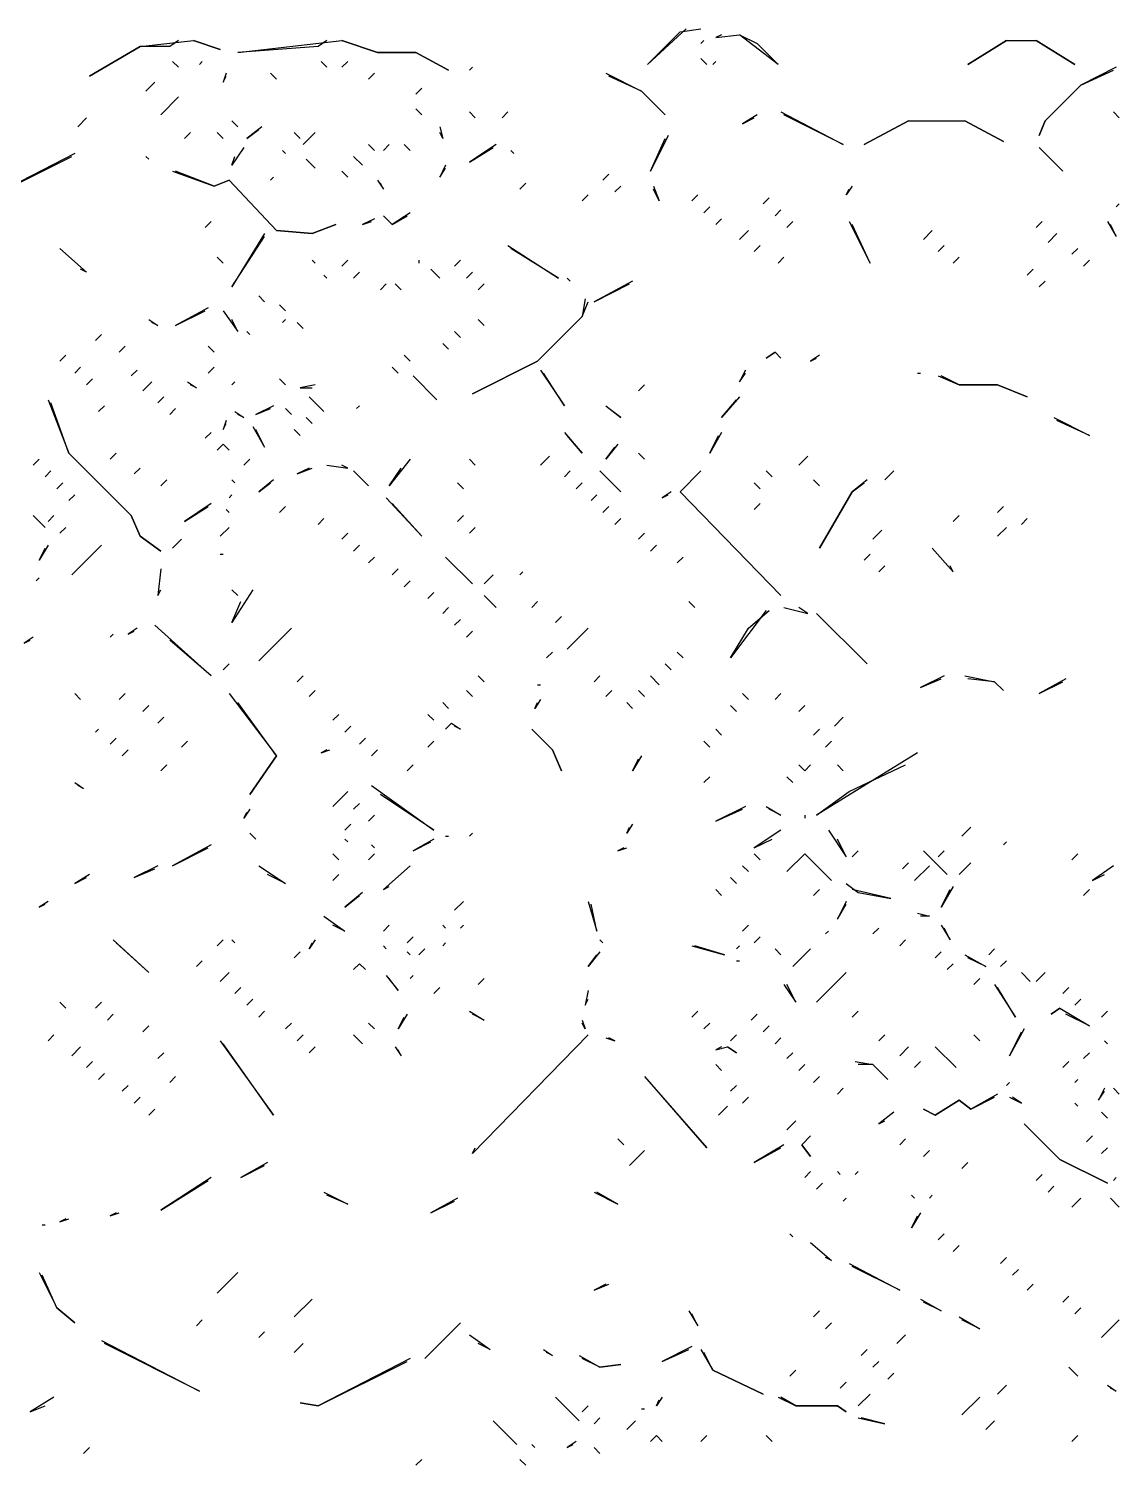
# Model space of a CAD drawing. Extents: x 1 to 2775, y -31 to 2075.
# Drawn here: x 455.2 to 516.5, y 1994 to 2074.7 of the extents above; entities that cross this region are included whole.
import ezdxf

# ---------------------------------------------------------------- set-up
doc = ezdxf.new("R2010")
doc.units = 0
doc.layers.add('LINEWORK', color=4, linetype='CONTINUOUS')

msp = doc.modelspace()

# ---------------------------------------------------------------- linework, layer by layer
at = {"layer": 'LINEWORK'}
for points in [[(463.6667, 2074), (463.1667, 2073.6667), (461.5, 2073.6667), (458.6667, 2072), (461.5, 2073.6667), (464.5, 2074), (466, 2073.5), (464.5, 2074)], [(472, 2074), (471.5, 2073.6667), (467, 2073.3333), (472.8333, 2074), (474.8333, 2073.3333), (477, 2073.3333), (478.8333, 2072.3333), (477, 2073.3333), (474.8333, 2073.3333), (472.8333, 2074)], [(492.1667, 2074.6667), (490, 2072.6667), (491.8333, 2074.5), (493, 2074.6667)], [(493.1667, 2074), (493, 2073.8333)], [(494.1667, 2074.3333), (493.8333, 2074.1667), (495.1667, 2074.3333), (496.1667, 2073.8333), (497.3333, 2072.6667), (495.1667, 2074.3333)], [(510.1667, 2074), (508, 2072.6667), (510.1667, 2074), (511.8333, 2074), (514, 2072.6667), (511.8333, 2074)], [(463.3333, 2072.8333), (463.6667, 2072.5)], [(465, 2072.8333), (464.8333, 2072.6667)], [(471.6667, 2072.8333), (472, 2072.5)], [(473.1667, 2072.8333), (472.8333, 2072.5)], [(480.1667, 2072.5), (480, 2072.3333)], [(493, 2073), (493.3333, 2072.6667)], [(493.8333, 2072.8333), (493.6667, 2072.6667)], [(516.3333, 2072.5), (514.3333, 2071.5), (512.3333, 2069.5), (512, 2068.6667), (512.3333, 2069.5), (514.3333, 2071.5), (516.1667, 2072.3333)], [(462.3333, 2071.6667), (461.8333, 2071.1667)], [(466.3333, 2072.1667), (466.1667, 2071.6667), (466.3333, 2072)], [(468.8333, 2072.1667), (469.1667, 2071.8333)], [(474.6667, 2072.1667), (474.3333, 2071.8333)], [(487.6667, 2072.1667), (489.6667, 2071.1667), (491, 2069.8333), (489.6667, 2071.1667), (487.8333, 2072)], [(463.6667, 2070.8333), (462.6667, 2069.8333)], [(477.3333, 2071.3333), (477, 2071)], [(477, 2070.1667), (477.3333, 2069.8333)], [(480, 2070), (480.3333, 2069.6667)], [(482.1667, 2070), (481.8333, 2069.6667)], [(497.5, 2070), (501, 2068.1667), (497.6667, 2069.8333)], [(516.1667, 2070), (516.5, 2069.6667)], [(458.5, 2069.6667), (458, 2069.1667)], [(466.6667, 2069.5), (467, 2069.1667)], [(468.3333, 2069.1667), (467.5, 2068.5), (468.1667, 2069)], [(478.3333, 2069.1667), (478.5, 2068.5), (478.3333, 2068.8333)], [(496.1667, 2069.8333), (495.3333, 2069.3333), (496, 2069.6667)], [(504.6667, 2069.5), (502.1667, 2068.1667), (504.6667, 2069.5), (507.8333, 2069.5), (510, 2068.3333), (507.8333, 2069.5)], [(464.3333, 2068.8333), (464, 2068.5)], [(465.8333, 2068.8333), (466.1667, 2068.5)], [(470.1667, 2068.8333), (470.5, 2068.5)], [(471.3333, 2068.8333), (470.6667, 2068.1667)], [(491.1667, 2068.6667), (490.1667, 2066.6667), (491, 2068.5)], [(457.8333, 2067.6667), (452.3333, 2064.8333), (449.1667, 2066), (447, 2066), (444.6667, 2067.1667), (447, 2066), (449.1667, 2066), (452.3333, 2064.8333), (457.6667, 2067.5)], [(461.8333, 2067.5), (462, 2067.3333)], [(467.3333, 2068), (466.6667, 2067), (466.8333, 2067.5)], [(469.5, 2067.8333), (469.6667, 2067.6667)], [(473.5, 2067.5), (474, 2067)], [(474.3333, 2068.1667), (474.6667, 2067.8333)], [(475.5, 2068.1667), (475.1667, 2067.8333)], [(476.3333, 2068.1667), (476.6667, 2067.8333)], [(481.5, 2068.1667), (480, 2067.1667), (481.3333, 2068)], [(482.3333, 2067.8333), (482.5, 2067.6667)], [(512, 2068), (513.3333, 2066.6667)], [(470.8333, 2067.3333), (471.3333, 2066.8333)], [(478.6667, 2067), (478.3333, 2066.3333), (478.6667, 2066.8333)], [(463.3333, 2066.6667), (465.6667, 2065.8333), (466.5, 2066.1667), (469.1667, 2063.3333), (471.1667, 2063.1667), (472.5, 2063.6667), (471.1667, 2063.1667), (469.1667, 2063.3333), (466.5, 2066.1667), (465.6667, 2065.8333), (463.5, 2066.6667)], [(469, 2066.3333), (468.8333, 2066.1667)], [(472.8333, 2066.6667), (473.1667, 2066.3333)], [(474.8333, 2066.1667), (475.1667, 2065.6667), (475, 2066)], [(483.1667, 2066), (482.8333, 2065.6667)], [(487.8333, 2066.5), (487.5, 2066.1667)], [(486.6667, 2065.3333), (486.3333, 2065)], [(488.5, 2065.8333), (488.1667, 2065.5)], [(490.3333, 2065.8333), (490.6667, 2065), (490.3333, 2065.6667)], [(492.8333, 2065.3333), (492.5, 2065)], [(496.8333, 2065.1667), (496.5, 2064.8333)], [(501.5, 2065.8333), (501.1667, 2065.3333), (501.3333, 2065.6667)], [(476.6667, 2064.3333), (475.6667, 2063.6667), (475.1667, 2064.1667), (475.6667, 2063.6667), (476.5, 2064.1667)], [(493.5, 2064.6667), (493.1667, 2064.3333)], [(497.5, 2064.5), (497.1667, 2064.1667)], [(516.5, 2064.8333), (516.3333, 2064.6667)], [(465.5, 2063.8333), (465.1667, 2063.5)], [(474.6667, 2064), (474, 2063.6667), (474.5, 2063.8333)], [(494.1667, 2064), (493.8333, 2063.6667)], [(498.1667, 2063.8333), (497.8333, 2063.5)], [(501.3333, 2063.8333), (502.5, 2061.5), (501.5, 2063.6667)], [(512.1667, 2063.8333), (511.8333, 2063.5)], [(515.8333, 2063.8333), (516.3333, 2063), (516, 2063.6667)], [(468.5, 2063.1667), (466.6667, 2060.1667), (468.5, 2063)], [(495.6667, 2063.3333), (495.1667, 2062.8333)], [(506, 2063.3333), (505.5, 2062.8333)], [(513, 2063.1667), (512.5, 2062.6667)], [(457, 2062.3333), (458.5, 2061), (458.1667, 2061.1667)], [(482.1667, 2062.5), (485, 2060.6667), (482.3333, 2062.3333)], [(496.3333, 2062.5), (496, 2062.1667)], [(506.6667, 2062.5), (506.3333, 2062.1667)], [(514.1667, 2062.3333), (513.8333, 2062)], [(465.8333, 2061.8333), (466.1667, 2061.5)], [(471.1667, 2061.6667), (471.3333, 2061.5)], [(473.1667, 2061.6667), (472.8333, 2061.3333)], [(477.1667, 2061.6667), (477.1667, 2061.5)], [(477.8333, 2061.1667), (478.3333, 2060.6667)], [(479.5, 2061.6667), (479.1667, 2061.3333)], [(497.6667, 2061.8333), (497.3333, 2061.5)], [(507.5, 2061.8333), (507.1667, 2061.5)], [(511.6667, 2061.1667), (511.3333, 2060.8333)], [(514.8333, 2061.6667), (514.5, 2061.3333)], [(471.8333, 2060.8333), (472, 2060.6667)], [(473.8333, 2061), (473.5, 2060.6667)], [(475.3333, 2060.3333), (475, 2060)], [(475.8333, 2060.3333), (476.1667, 2060)], [(480.1667, 2061), (479.8333, 2060.6667)], [(480.8333, 2060.3333), (480.5, 2060)], [(485.5, 2060.6667), (485.6667, 2060.5)], [(489.1667, 2060.5), (487, 2059.3333), (489, 2060.3333)], [(512.3333, 2060.5), (512, 2060.1667)], [(468.1667, 2059.6667), (468.5, 2059.3333)], [(486.5, 2059.5), (486.3333, 2058.5), (483.8333, 2056), (480.1667, 2054.1667), (483.8333, 2056), (486.3333, 2058.5), (486.6667, 2059.3333)], [(465.3333, 2059), (463.5, 2058), (465.1667, 2058.8333)], [(466.1667, 2058.8333), (467, 2057.6667), (466.6667, 2058.3333)], [(469.3333, 2059.1667), (469.6667, 2058.8333)], [(462, 2058.3333), (462.5, 2058), (462.1667, 2058.1667)], [(469.6667, 2058.3333), (469.5, 2058.1667)], [(470.3333, 2058.1667), (470.6667, 2057.8333)], [(480.5, 2058.3333), (480.8333, 2058)], [(459.3333, 2057.5), (459, 2057.1667)], [(467.5, 2057.6667), (467.6667, 2057.5)], [(479.1667, 2057.6667), (479.5, 2057.3333)], [(457.3333, 2056.3333), (457, 2056)], [(460.6667, 2056.8333), (460.3333, 2056.5)], [(465.3333, 2056.8333), (465.6667, 2056.5)], [(476.3333, 2056.3333), (476.6667, 2056)], [(478.5, 2057), (478.8333, 2056.6667)], [(497.1667, 2056.5), (496.6667, 2056.1667), (497.1667, 2056.5), (497.5, 2056.1667)], [(499.6667, 2056.3333), (499.1667, 2056), (499.5, 2056.1667)], [(458.1667, 2055.6667), (457.8333, 2055.3333)], [(461.3333, 2055.5), (461, 2055.1667)], [(465.6667, 2055.6667), (465.3333, 2055.3333)], [(475.6667, 2055.6667), (476, 2055.3333)], [(484, 2055.5), (485.3333, 2053.5), (484.1667, 2055.3333)], [(495.5, 2055.5), (495.1667, 2054.8333), (495.5, 2055.3333)], [(458.8333, 2055), (458.5, 2054.6667)], [(462.1667, 2054.8333), (461.6667, 2054.3333)], [(464.1667, 2054.8333), (464.6667, 2054.5), (464.3333, 2054.6667)], [(466.8333, 2054.8333), (466.6667, 2054.6667)], [(469.3333, 2055), (469.6667, 2054.6667)], [(471.3333, 2054.6667), (470.5, 2054.5), (471.1667, 2054.5)], [(476.8333, 2055.1667), (478.1667, 2053.8333)], [(489.8333, 2054.6667), (489.5, 2054.3333)], [(505.1667, 2055.3333), (505.3333, 2055.3333)], [(506.3333, 2055.1667), (507.5, 2054.6667), (509.6667, 2054.6667), (511.3333, 2054), (509.6667, 2054.6667), (507.5, 2054.6667), (506.5, 2055.1667)], [(456.3333, 2053.8333), (457.5, 2050.8333), (461, 2047.3333), (461.5, 2046.1667), (462.6667, 2045.3333), (461.5, 2046.1667), (461, 2047.3333), (457.5, 2050.8333), (456.5, 2053.6667)], [(462.8333, 2054), (462.5, 2053.6667)], [(471, 2054), (471.8333, 2053.1667)], [(495.1667, 2054), (494.1667, 2052.8333), (495, 2053.8333)], [(459.5, 2053.5), (459.1667, 2053.1667)], [(463.5, 2053.3333), (463.1667, 2053)], [(466.8333, 2053.1667), (467.3333, 2052.8333), (467, 2053)], [(469, 2053.5), (468, 2053), (468.8333, 2053.3333)], [(469.6667, 2053.3333), (470, 2053)], [(473.8333, 2053.5), (473.6667, 2053.3333)], [(487.6667, 2053.5), (488.5, 2052.8333), (487.8333, 2053.3333)], [(466.3333, 2052.6667), (466.1667, 2052.1667), (466.3333, 2052.5)], [(467.8333, 2052.3333), (468.5, 2051.1667), (468, 2052.1667)], [(470.1667, 2052.1667), (470.5, 2051.8333)], [(470.8333, 2052.8333), (471.1667, 2052.5)], [(512.8333, 2052.8333), (514.8333, 2051.8333), (513, 2052.6667)], [(465.5, 2052), (465.1667, 2051.6667)], [(485.3333, 2052), (486.3333, 2050.8333), (485.5, 2051.8333)], [(494.1667, 2052), (493.5, 2050.8333), (494, 2051.8333)], [(460.1667, 2050.8333), (459.8333, 2050.5)], [(466.1667, 2051.3333), (465.8333, 2051), (466.1667, 2051.3333), (466.5, 2051)], [(484.5, 2050.6667), (484, 2050.1667)], [(488.3333, 2051.3333), (487.6667, 2050.5), (488.1667, 2051.1667)], [(489.5, 2050.8333), (489.8333, 2050.5)], [(499, 2050.6667), (498.5, 2050.1667)], [(455.8333, 2050.5), (455.5, 2050.1667)], [(456.5, 2049.8333), (456.1667, 2049.5)], [(461.5, 2050), (461.1667, 2049.6667)], [(467.6667, 2050.5), (467.3333, 2050.1667)], [(471, 2050), (470.3333, 2049.6667), (471.1667, 2050)], [(472, 2050.1667), (473.1667, 2050), (472.8333, 2050.1667)], [(473.5, 2049.8333), (474.3333, 2049)], [(476.6667, 2050.5), (475.5, 2049), (476.1667, 2050)], [(480, 2050.5), (480.3333, 2050.1667)], [(485.6667, 2049.8333), (485.3333, 2049.5)], [(487.3333, 2049.8333), (488.5, 2048.6667)], [(493, 2049.8333), (491.8333, 2048.6667), (497.5, 2042.8333), (491.8333, 2048.6667)], [(496.6667, 2049.8333), (497, 2049.5)], [(503.8333, 2049.8333), (503.3333, 2049.3333)], [(457.1667, 2049.1667), (456.8333, 2048.8333)], [(463, 2049.3333), (462.6667, 2049)], [(466.6667, 2049.3333), (466.8333, 2049.1667)], [(469, 2049.3333), (468.1667, 2048.6667), (468.8333, 2049.1667)], [(479.3333, 2049.1667), (479.6667, 2048.8333)], [(486.3333, 2049.1667), (486, 2048.8333)], [(496, 2049.1667), (496.3333, 2048.8333)], [(499.3333, 2049.3333), (499.6667, 2049)], [(502.3333, 2049.3333), (501.5, 2048.6667), (499.6667, 2045.5), (501.5, 2048.6667), (502.1667, 2049.1667)], [(457.8333, 2048.5), (457.5, 2048.1667)], [(466.6667, 2048.5), (466.5, 2048.3333)], [(475.3333, 2048.3333), (477.3333, 2046.1667), (475.6667, 2048)], [(487.1667, 2048.5), (486.8333, 2048.1667)], [(491.3333, 2048.6667), (490.8333, 2048.3333), (491.1667, 2048.5)], [(455.5, 2047.3333), (456.1667, 2046.6667)], [(456.6667, 2047.3333), (456.3333, 2047)], [(465.5, 2048), (464, 2047), (465.3333, 2047.8333)], [(466.3333, 2047.6667), (466.5, 2047.5)], [(469.6667, 2047.8333), (469.3333, 2047.5)], [(479.6667, 2047.3333), (479.3333, 2047)], [(487.8333, 2047.8333), (487.5, 2047.5)], [(496.3333, 2048), (496, 2047.6667)], [(507.5, 2047.3333), (507.1667, 2047)], [(510, 2047.8333), (509.6667, 2047.5)], [(457.3333, 2046.6667), (457, 2046.3333)], [(466.5, 2046.6667), (466, 2046.1667)], [(471.8333, 2047.1667), (471.5, 2046.8333)], [(480.3333, 2046.6667), (480, 2046.3333)], [(488.5, 2047.1667), (488.1667, 2046.8333)], [(510.1667, 2046.6667), (509.6667, 2046.1667)], [(511.3333, 2047.1667), (511, 2046.8333)], [(463.8333, 2046), (463.3333, 2045.5)], [(473.1667, 2046.3333), (472.8333, 2046)], [(489.8333, 2046.3333), (489.5, 2046)], [(503.1667, 2046.5), (502.6667, 2046)], [(456.3333, 2045.6667), (455.8333, 2044.8333), (456.1667, 2045.5)], [(459.3333, 2045.6667), (457.6667, 2044)], [(466, 2045.1667), (466.1667, 2045.1667)], [(473.8333, 2045.6667), (473.5, 2045.3333)], [(474.6667, 2045), (474.3333, 2044.6667)], [(478.6667, 2045), (480.1667, 2043.5)], [(490.5, 2045.6667), (490.1667, 2045.3333)], [(492, 2045), (491.6667, 2044.6667)], [(502.5, 2045.1667), (502.1667, 2044.8333)], [(506, 2045.5), (507.1667, 2044.1667), (507, 2044.5)], [(462.6667, 2044.3333), (462.5, 2042.8333), (462.6667, 2043.1667)], [(476, 2044.3333), (475.6667, 2044)], [(483, 2044.1667), (482.8333, 2044)], [(503.3333, 2044.5), (503, 2044.1667)], [(455.8333, 2043.8333), (455.6667, 2043.6667)], [(476.6667, 2043.6667), (476.3333, 2043.3333)], [(481.3333, 2044), (480.8333, 2043.5)], [(467.8333, 2043.1667), (466.6667, 2041.3333), (467.1667, 2042.5)], [(466.6667, 2043.1667), (467, 2042.8333)], [(478, 2043), (477.6667, 2042.6667)], [(480.8333, 2042.8333), (481.5, 2042.1667)], [(483.8333, 2042.5), (483.5, 2042.1667)], [(492.3333, 2042.5), (492.6667, 2042.1667)], [(478.8333, 2042.1667), (478.5, 2041.8333)], [(496.6667, 2042), (494.6667, 2039.3333), (495.6667, 2041), (496.8333, 2042)], [(497.6667, 2042.1667), (499, 2041.8333), (498.5, 2042.1667)], [(499.5, 2041.8333), (502.3333, 2039)], [(461.3333, 2041), (460.8333, 2040.6667), (461.1667, 2040.8333)], [(462.3333, 2041.1667), (465.5, 2038.3333), (463.1667, 2040.3333)], [(470, 2041), (468.1667, 2039.1667)], [(479.5, 2041.5), (479.1667, 2041.1667)], [(485.1667, 2041.6667), (484.8333, 2041.3333)], [(486.6667, 2041), (485.5, 2039.8333)], [(455.5, 2040.5), (455, 2040.1667), (455.3333, 2040.3333)], [(460, 2040.6667), (459.8333, 2040.5)], [(480.1667, 2040.8333), (479.8333, 2040.5)], [(484.6667, 2039.6667), (484.3333, 2039.3333)], [(491.6667, 2039.6667), (492, 2039.3333)], [(466.5, 2039), (466.1667, 2038.6667)], [(491, 2039), (491.3333, 2038.6667)], [(470.6667, 2038.3333), (470.3333, 2038)], [(480.5, 2038.3333), (480.8333, 2038)], [(483.8333, 2037.8333), (484, 2037.8333)], [(487.3333, 2038.3333), (487, 2038)], [(490.1667, 2038.3333), (490.6667, 2037.8333)], [(506.6667, 2038.3333), (505.3333, 2037.6667), (506.5, 2038.1667)], [(507.8333, 2038.3333), (509.5, 2038), (510, 2037.5), (509.5, 2038), (508, 2038.1667)], [(513.5, 2038.1667), (512, 2037.3333), (513.3333, 2038)], [(457.8333, 2037.3333), (458.1667, 2037)], [(460.6667, 2037.3333), (460.3333, 2037)], [(466.5, 2037.3333), (469.1667, 2033.8333), (467.6667, 2031.6667), (469.1667, 2033.8333), (467, 2036.8333)], [(471.3333, 2037.5), (471, 2037.1667)], [(479.8333, 2037.5), (480.1667, 2037.1667)], [(484, 2037), (483.6667, 2036.5), (483.8333, 2036.8333)], [(488, 2037.5), (487.6667, 2037.1667)], [(489.5, 2037.5), (489.8333, 2037.1667)], [(495.3333, 2037.3333), (495.6667, 2037)], [(497.5, 2037.3333), (497.1667, 2037)], [(462, 2036.6667), (461.6667, 2036.3333)], [(472.6667, 2036.1667), (472.3333, 2035.8333)], [(477.6667, 2036.1667), (478, 2035.8333)], [(478.5, 2036.8333), (478.8333, 2036.5)], [(488.8333, 2036.8333), (489.1667, 2036.5)], [(494.6667, 2036.6667), (495, 2036.3333)], [(498.8333, 2036.6667), (498.5, 2036.3333)], [(459.1667, 2035.3333), (459, 2035.1667)], [(462.8333, 2036), (462.5, 2035.6667)], [(473.3333, 2035.5), (473, 2035.1667)], [(479, 2035.6667), (478.6667, 2035.3333), (479, 2035.6667), (479.5, 2035.3333), (479.1667, 2035.5)], [(483.5, 2035.3333), (484.6667, 2034.1667), (485.1667, 2033), (484.6667, 2034.1667)], [(493.8333, 2035.3333), (494.1667, 2035)], [(499.6667, 2035.3333), (499.3333, 2035)], [(501, 2036), (500.5, 2035.5)], [(460.1667, 2034.8333), (459.8333, 2034.5)], [(464.1667, 2034.6667), (463.8333, 2034.3333)], [(474.1667, 2034.8333), (473.8333, 2034.5)], [(478, 2034.6667), (477.6667, 2034.3333)], [(493.1667, 2034.6667), (493.5, 2034.3333)], [(500.3333, 2034.6667), (500, 2034.3333)], [(460.8333, 2034.1667), (460.5, 2033.8333)], [(472, 2034.1667), (471.6667, 2034), (472.1667, 2034.1667)], [(474.8333, 2034.1667), (474.5, 2033.8333)], [(489.6667, 2033.8333), (489.1667, 2033), (489.5, 2033.6667)], [(505.1667, 2034), (499.5, 2030.5), (501.3333, 2031.8333), (504.5, 2033.3333)], [(463, 2033.3333), (462.6667, 2033)], [(476.8333, 2033.3333), (476.5, 2033)], [(498.5, 2033.3333), (498.8333, 2033), (499.1667, 2033.3333), (498.8333, 2033)], [(500.6667, 2033.3333), (501, 2033)], [(457.8333, 2032.3333), (458.3333, 2032), (458, 2032.1667)], [(474.5, 2032.1667), (478, 2029.6667), (475, 2031.6667)], [(493.5, 2032.6667), (493.1667, 2032.3333)], [(497.8333, 2032.6667), (498.1667, 2032.3333)], [(473.1667, 2031.8333), (472.3333, 2031)], [(467.6667, 2030.8333), (467.3333, 2030.3333), (467.5, 2030.6667)], [(473.8333, 2031.1667), (473.5, 2030.8333)], [(474.6667, 2030.5), (474.3333, 2030.1667)], [(495.5, 2031), (493.8333, 2030.1667), (495.3333, 2030.8333)], [(496.6667, 2031), (497.5, 2030.5), (496.8333, 2030.8333)], [(498.8333, 2030.5), (498.8333, 2030.3333)], [(473.3333, 2030), (473, 2029.6667)], [(489.1667, 2030), (488.8333, 2029.5), (489, 2029.8333)], [(497.5, 2029.6667), (496, 2028.6667), (497, 2029.1667)], [(500.1667, 2029.6667), (501.1667, 2028.1667), (500.6667, 2029.1667)], [(508.1667, 2029.8333), (507.6667, 2029.3333)], [(465.5, 2028.8333), (463.3333, 2027.6667), (465.3333, 2028.6667)], [(467.6667, 2029.5), (468, 2029.1667)], [(473, 2029.1667), (473.1667, 2029)], [(474.5, 2028.8333), (474.6667, 2028.6667)], [(478, 2029.1667), (476.8333, 2028.5), (477.8333, 2029)], [(478.6667, 2029.3333), (478.8333, 2029.3333)], [(480.1667, 2029.5), (480, 2029.3333)], [(510.1667, 2029), (510, 2028.8333)], [(472.3333, 2028.3333), (472.6667, 2028)], [(474.6667, 2028.3333), (474.3333, 2028)], [(488.6667, 2028.6667), (488.3333, 2028.5), (488.8333, 2028.6667)], [(496, 2028.3333), (496.3333, 2028)], [(498.8333, 2028.3333), (497.8333, 2027.3333), (498.8333, 2028.3333), (500.3333, 2026.8333)], [(501.8333, 2028.5), (501.5, 2028.1667)], [(505.5, 2028.5), (506.8333, 2027.1667)], [(506.6667, 2028.5), (506.3333, 2028.1667)], [(514.1667, 2028.3333), (513.8333, 2028)], [(458.6667, 2027.1667), (457.8333, 2026.6667), (458.5, 2027)], [(462.5, 2027.6667), (461.1667, 2027), (462.3333, 2027.5)], [(468.1667, 2027.6667), (469.6667, 2026.6667), (468.6667, 2027.1667)], [(472.6667, 2027.1667), (472.3333, 2026.8333)], [(476.6667, 2027.6667), (475.1667, 2026.3333), (475.5, 2026.5)], [(495.3333, 2027.6667), (495.6667, 2027.3333)], [(504.6667, 2027.8333), (504.3333, 2027.5)], [(505.8333, 2027.6667), (505, 2026.8333)], [(508.1667, 2027.8333), (507.5, 2027.1667)], [(516.1667, 2027.6667), (515, 2026.8333), (515.6667, 2027.1667)], [(494.6667, 2027), (495, 2026.6667)], [(501.1667, 2026.6667), (501.8333, 2026.1667), (503.6667, 2025.8333), (501.5, 2026.3333)], [(507.1667, 2026.5), (506.5, 2025.3333), (507, 2026.3333)], [(456.3333, 2025.6667), (455.8333, 2025.3333), (456.1667, 2025.5)], [(474, 2026.1667), (473, 2025.3333), (473.8333, 2026)], [(479.6667, 2025.6667), (479.1667, 2025.1667)], [(486.6667, 2025.6667), (487.1667, 2024), (486.8333, 2025.5)], [(493.8333, 2026.3333), (494.1667, 2026)], [(499.6667, 2026.3333), (499.3333, 2026)], [(501.1667, 2025.6667), (500.6667, 2024.6667), (501.1667, 2025.5)], [(514.8333, 2026.3333), (514.5, 2026)], [(471.8333, 2024.8333), (473, 2024), (472.3333, 2024.3333)], [(505.1667, 2025), (505.8333, 2024.8333), (505.3333, 2024.8333)], [(475.5, 2024.3333), (475.1667, 2024)], [(478.5, 2024.3333), (478.6667, 2024.1667)], [(479.6667, 2024.3333), (479.5, 2024.1667)], [(495.6667, 2024.3333), (495.3333, 2024)], [(500.1667, 2024), (500, 2023.8333)], [(503, 2024.1667), (502.6667, 2023.8333)], [(506.5, 2024.3333), (507, 2023.5), (506.6667, 2024.1667)], [(460, 2023.5), (462, 2021.6667), (460.1667, 2023.3333)], [(466.1667, 2023.5), (465.8333, 2023.1667)], [(466.6667, 2023.5), (466.8333, 2023.3333)], [(471.3333, 2023.5), (471, 2023), (471.1667, 2023.3333)], [(475.1667, 2023.1667), (475.3333, 2023)], [(476.8333, 2023.6667), (476.5, 2023.3333)], [(478.6667, 2023.3333), (478.5, 2023.1667)], [(487.3333, 2023.5), (487.5, 2023.3333)], [(492.5, 2023.1667), (494.3333, 2022.6667), (492.6667, 2023.1667)], [(495.1667, 2023.1667), (495, 2023)], [(496.3333, 2023.6667), (496, 2023.3333)], [(504.5, 2023.5), (504.1667, 2023.1667)], [(465, 2022.3333), (464.6667, 2022)], [(470.5, 2022.8333), (470.1667, 2022.5)], [(476.5, 2022.8333), (476.6667, 2022.6667)], [(477.5, 2023), (477.1667, 2022.6667)], [(487.3333, 2022.8333), (486.6667, 2022), (487.1667, 2022.6667)], [(495, 2022.3333), (495.1667, 2022.3333)], [(497.1667, 2023), (497.5, 2022.6667)], [(499.1667, 2023), (498.1667, 2022)], [(506.5, 2022.8333), (506.1667, 2022.5)], [(507.8333, 2022.6667), (509, 2022), (508, 2022.5)], [(509.5, 2023), (509.1667, 2022.6667)], [(510.1667, 2022.3333), (509.8333, 2022)], [(466.5, 2021.6667), (466, 2021.1667)], [(473.8333, 2022.1667), (473.5, 2021.8333), (473.8333, 2022.1667), (474.1667, 2021.8333)], [(501.1667, 2021.6667), (499.5, 2020)], [(507.1667, 2022.1667), (506.8333, 2021.8333)], [(511, 2021.6667), (511.5, 2021.1667)], [(512.3333, 2021.6667), (511.8333, 2021.1667)], [(467.1667, 2020.8333), (466.8333, 2020.5)], [(475.3333, 2021.5), (476, 2020.6667), (475.5, 2021.3333)], [(476.8333, 2021.5), (476.6667, 2021.3333)], [(478.3333, 2020.8333), (478, 2020.5)], [(480.8333, 2021.3333), (480.5, 2021)], [(497.6667, 2021), (498.3333, 2020), (497.8333, 2021)], [(508.6667, 2021.3333), (508.3333, 2021)], [(509.5, 2021), (510.6667, 2019.1667), (509.6667, 2020.8333)], [(513.6667, 2020.8333), (513.3333, 2020.5)], [(457, 2020), (457.3333, 2019.6667)], [(459.3333, 2020), (459, 2019.6667)], [(467.8333, 2020.1667), (467.5, 2019.8333)], [(486.6667, 2020.6667), (486.5, 2019.8333), (486.6667, 2020.1667)], [(514.3333, 2020.1667), (514, 2019.8333)], [(460, 2019.3333), (459.6667, 2019)], [(468.5, 2019.5), (468.1667, 2019.1667)], [(476.5, 2019.3333), (476, 2018.5), (476.3333, 2019.1667)], [(480, 2019.5), (480.8333, 2019), (480.1667, 2019.3333)], [(492.8333, 2019.5), (492.5, 2019.1667)], [(496.1667, 2019.3333), (495.8333, 2019)], [(501.8333, 2019.5), (501.5, 2019.1667)], [(513.1667, 2019.6667), (512.6667, 2019.3333), (513.1667, 2019.6667), (514.8333, 2018.6667), (513.5, 2019.3333)], [(515.8333, 2019.5), (515.5, 2019.1667)], [(462, 2018.6667), (461.6667, 2018.3333)], [(470, 2018.8333), (469.6667, 2018.5)], [(474.3333, 2018.8333), (474.6667, 2018.5)], [(486.3333, 2019), (486.5, 2018.5), (486.3333, 2018.8333)], [(493.5, 2018.8333), (493.1667, 2018.5)], [(496.8333, 2018.6667), (496.5, 2018.3333)], [(511.1667, 2018.5), (510.3333, 2017), (511, 2018.3333)], [(456.6667, 2018.1667), (456.3333, 2017.8333)], [(458.1667, 2017.5), (457.6667, 2017)], [(466, 2017.8333), (469, 2013.6667), (466.1667, 2017.6667)], [(470.6667, 2018.1667), (470.3333, 2017.8333)], [(471.3333, 2017.5), (471, 2017.1667)], [(473.5, 2018.1667), (474, 2017.6667)], [(475.8333, 2017.5), (476.1667, 2017), (476, 2017.3333)], [(486.6667, 2018.1667), (480.1667, 2011.5), (480.3333, 2011.8333)], [(487.6667, 2018), (488.1667, 2017.8333), (487.8333, 2018)], [(494.1667, 2017.5), (493.8333, 2017.3333), (494.5, 2017.5), (495, 2017.1667), (494.5, 2017.5)], [(495, 2018.1667), (494.6667, 2017.8333)], [(497.5, 2018), (497.1667, 2017.6667)], [(503.3333, 2018.1667), (503, 2017.8333)], [(504.6667, 2017.5), (504.1667, 2017)], [(506.1667, 2017.5), (507.3333, 2016.3333)], [(508.3333, 2018.1667), (508.6667, 2017.8333)], [(515.6667, 2017.8333), (515.8333, 2017.6667)], [(462.8333, 2017.1667), (462.5, 2016.8333)], [(498.1667, 2017.1667), (497.8333, 2016.8333)], [(514.8333, 2017.1667), (514.5, 2016.8333)], [(458.8333, 2016.6667), (458.5, 2016.3333)], [(459.5, 2016), (459.1667, 2015.6667)], [(493.8333, 2016.5), (494.1667, 2016.1667)], [(498.8333, 2016.5), (498.5, 2016.1667)], [(501.6667, 2016.6667), (502.6667, 2016.5), (503.5, 2015.6667), (502.6667, 2016.5), (501.8333, 2016.5)], [(505.3333, 2016.6667), (505, 2016.3333)], [(513.6667, 2016.6667), (513.3333, 2016.3333)], [(460.8333, 2015.3333), (460.5, 2015)], [(463.5, 2015.8333), (463.1667, 2015.5)], [(489.8333, 2015.8333), (493.3333, 2011.8333), (490, 2015.6667)], [(495, 2015.3333), (494.6667, 2015)], [(499.6667, 2015.8333), (499.3333, 2015.5)], [(501, 2015.1667), (500.6667, 2014.8333)], [(510.3333, 2015.5), (510.1667, 2015.3333)], [(514.1667, 2015.6667), (514, 2015.5)], [(515.6667, 2015.1667), (515.3333, 2014.5), (515.6667, 2015)], [(516.1667, 2015.1667), (516.5, 2014.8333)], [(461.5, 2014.6667), (461.1667, 2014.3333)], [(495.6667, 2014.6667), (495.3333, 2014.3333)], [(509.6667, 2014.8333), (508.1667, 2014), (507.5, 2014.5), (506.1667, 2013.6667), (505.5, 2014), (506.1667, 2013.6667), (507.5, 2014.5), (508.1667, 2014), (509.5, 2014.6667)], [(510.3333, 2014.6667), (511, 2014.3333), (510.5, 2014.6667)], [(514, 2014.3333), (514.1667, 2014.1667)], [(462.3333, 2014), (462, 2013.6667)], [(494.5, 2014.1667), (494, 2013.6667)], [(503.8333, 2013.8333), (503, 2013.1667), (503.3333, 2013.3333)], [(515.5, 2013.8333), (515.8333, 2013.5)], [(498.3333, 2013.3333), (497.8333, 2012.8333)], [(511.1667, 2013.1667), (513.1667, 2011.1667), (515.8333, 2009.8333), (513.1667, 2011.1667)], [(488.3333, 2012.3333), (488.6667, 2012)], [(497.6667, 2012), (496, 2011), (497.5, 2011.8333)], [(499.1667, 2012.5), (498.6667, 2012), (499.1667, 2011.3333), (498.6667, 2012)], [(504.5, 2012.3333), (504.1667, 2012)], [(515, 2012.5), (514.6667, 2012.1667)], [(515.8333, 2011.8333), (515.5, 2011.5)], [(489.8333, 2011.6667), (489, 2010.8333)], [(505.8333, 2011.6667), (505.5, 2011.3333)], [(468.6667, 2011), (467.1667, 2010.1667), (468.5, 2010.8333)], [(499.1667, 2010.5), (498.8333, 2010.1667)], [(500.6667, 2010.5), (500.8333, 2010.3333)], [(501.8333, 2010.5), (501.6667, 2010.3333)], [(508, 2011), (507.6667, 2010.6667)], [(512.1667, 2010.3333), (511.8333, 2010)], [(465.5, 2010.1667), (462.6667, 2008.3333), (465.3333, 2010)], [(499.8333, 2009.8333), (499.5, 2009.5)], [(512.8333, 2009.6667), (512.5, 2009.3333)], [(516.3333, 2010.1667), (516.1667, 2010)], [(471.8333, 2009.3333), (473.1667, 2008.6667), (472, 2009.1667)], [(479.3333, 2009), (477.8333, 2008.1667), (479.1667, 2008.8333)], [(487, 2009.3333), (488.3333, 2008.6667), (487.1667, 2009.3333)], [(501.1667, 2009), (501, 2008.8333)], [(504.8333, 2009.1667), (505, 2009)], [(506, 2009.1667), (505.8333, 2009)], [(514.3333, 2009), (513.8333, 2008.5)], [(516, 2009), (516.5, 2008.5)], [(457.3333, 2007.8333), (457, 2007.6667), (457.5, 2007.8333)], [(460.1667, 2008.1667), (459.8333, 2008), (460.3333, 2008.1667)], [(505.3333, 2008.1667), (504.8333, 2007.3333), (505.1667, 2008)], [(456, 2007.5), (456.1667, 2007.5)], [(498, 2007), (498.1667, 2006.8333)], [(506.6667, 2007), (506.3333, 2006.6667)], [(499.1667, 2006.5), (500.3333, 2005.5), (500, 2005.6667)], [(507.5, 2006.3333), (507.1667, 2006)], [(510.1667, 2005.6667), (509.8333, 2005.3333)], [(455.8333, 2004.8333), (456.8333, 2002.8333), (457.8333, 2002), (456.8333, 2002.8333), (456, 2004.6667)], [(467, 2004.8333), (465.8333, 2003.6667)], [(501.3333, 2005.3333), (504.1667, 2003.8333), (501.5, 2005.1667)], [(510.8333, 2005), (510.5, 2004.6667)], [(487.6667, 2004.1667), (487, 2003.8333), (487.8333, 2004.1667)], [(511.6667, 2004.1667), (511.3333, 2003.8333)], [(471.1667, 2003.3333), (470.1667, 2002.3333)], [(505.3333, 2003.3333), (506.5, 2002.6667), (505.5, 2003.1667)], [(513.6667, 2003.5), (513.3333, 2003.1667)], [(465, 2002.1667), (464.6667, 2001.8333)], [(492.3333, 2002.6667), (492.8333, 2001.8333), (492.5, 2002.5)], [(499.6667, 2002.6667), (499.3333, 2002.3333)], [(507.5, 2002.3333), (508.6667, 2001.6667), (507.6667, 2002.1667)], [(514.3333, 2002.8333), (514, 2002.5)], [(516.5, 2002.1667), (515.5, 2001.1667)], [(468.5, 2001.5), (468.1667, 2001.1667)], [(479.5, 2002), (477.5, 2000)], [(500.3333, 2002), (500, 2001.6667)], [(459.3333, 2001), (464.8333, 1998.1667), (459.5, 2000.8333)], [(470.6667, 2000.8333), (470.1667, 2000.3333)], [(480, 2001.3333), (481.1667, 2000.5), (480.5, 2000.8333)], [(492.5, 2000.6667), (490.8333, 1999.8333), (492.3333, 2000.5)], [(504.5, 2001.3333), (504, 2000.8333)], [(476.6667, 2000), (471.5, 1997.3333), (470.5, 1997.5), (471.5, 1997.3333), (476.5, 1999.8333)], [(484.1667, 2000.5), (484.6667, 2000.1667), (484.3333, 2000.3333)], [(486.1667, 2000.1667), (487.3333, 1999.5), (488.5, 1999.6667), (487.3333, 1999.5), (486.3333, 2000)], [(493, 2000.5), (493.6667, 1999.3333), (496.5, 1998), (493.6667, 1999.3333), (493.1667, 2000.3333)], [(502.3333, 2000.5), (502, 2000.1667)], [(503, 1999.8333), (502.6667, 1999.5)], [(498.3333, 1999.3333), (498, 1999)], [(503.8333, 1999.1667), (503.5, 1998.8333)], [(513.6667, 1999.5), (514.1667, 1999)], [(501.1667, 1998.6667), (500.8333, 1998.3333)], [(510.1667, 1998.5), (509.6667, 1998)], [(515.8333, 1998.5), (516.3333, 1998.1667), (516, 1998.3333)], [(456.6667, 1997.8333), (455.3333, 1997), (456.1667, 1997.3333)], [(484.8333, 1997.8333), (486.1667, 1996.5)], [(486.6667, 1997.3333), (486.3333, 1997)], [(490.8333, 1997.8333), (490.5, 1997.3333), (490.6667, 1997.6667)], [(497.3333, 1997.8333), (498.3333, 1997.3333), (500.6667, 1997.3333), (501.1667, 1997), (500.6667, 1997.3333), (498.3333, 1997.3333), (497.5, 1997.8333)], [(502.5, 1998), (501.8333, 1997.3333)], [(508.6667, 1997.8333), (507.6667, 1996.8333)], [(487.3333, 1996.6667), (487, 1996.3333)], [(489.6667, 1997.1667), (489.8333, 1997.1667)], [(501.8333, 1996.6667), (503.3333, 1996.3333), (502, 1996.6667)], [(481.3333, 1996.5), (482.6667, 1995.1667)], [(489.3333, 1996.5), (488.8333, 1996)], [(509.5, 1996.5), (509, 1996)], [(458.6667, 1995), (458.3333, 1994.6667)], [(483.5, 1995.1667), (483.6667, 1995)], [(486, 1995.3333), (485.5, 1995), (485.8333, 1995.1667)], [(487, 1995), (487.3333, 1994.6667)], [(490.5, 1995.6667), (490.1667, 1995.3333), (490.5, 1995.6667), (490.8333, 1995.3333)], [(493.3333, 1995.6667), (493, 1995.3333)], [(496.6667, 1995.6667), (497, 1995.3333)], [(514.1667, 1995.6667), (513.8333, 1995.3333)], [(477.3333, 1994.3333), (477, 1994)], [(482.8333, 1994.3333), (483.1667, 1994)]]:
    msp.add_lwpolyline(points, dxfattribs=at)

doc.saveas('drawing.dxf')
